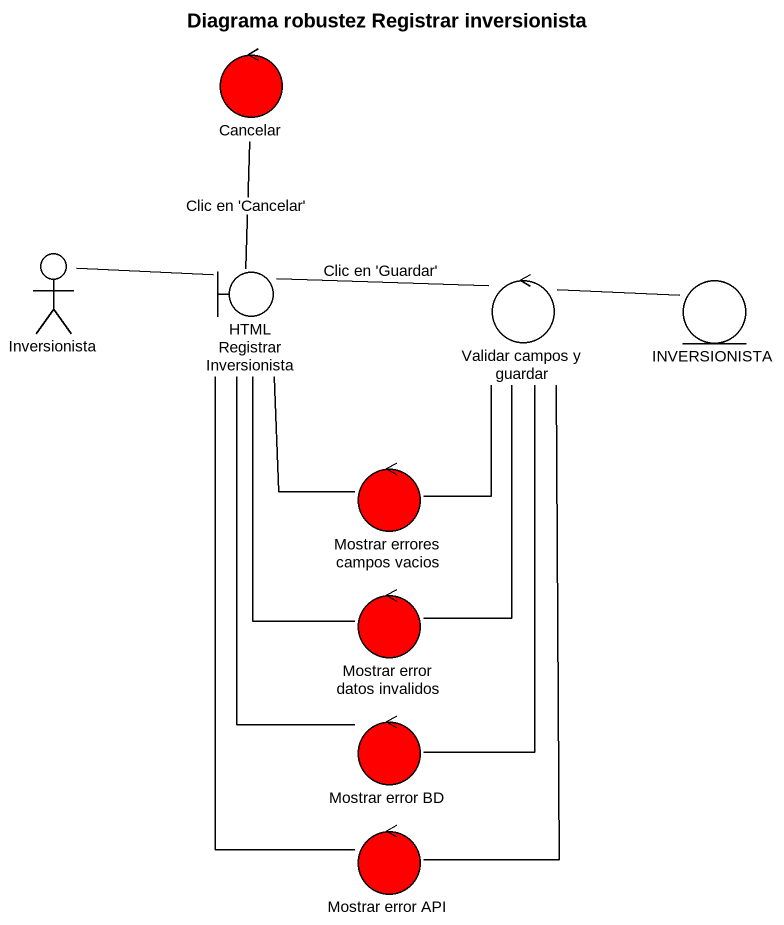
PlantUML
@startuml
title Diagrama robustez Registrar inversionista
control Cancelar #FF0000
actor Inversionista
boundary "HTML RegistrarInversionista" as HTML_RegistrarInversionista
control "Validar campos y guardar" as Validar_campos_y_guardar
entity INVERSIONISTA
control "Mostrar errores campos vacios" as Mostrar_errores_campos #FF0000
control "Mostrar error datos invalidos" as Mostrar_error_datos #FF0000
control "Mostrar error BD" as Mostrar_error_BD #FF0000
control "Mostrar error API" as Mostrar_error_API #FF0000
Inversionista -right- HTML_RegistrarInversionista
HTML_RegistrarInversionista -up- Cancelar : Clic en 'Cancelar'
HTML_RegistrarInversionista -right- Validar_campos_y_guardar : Clic en 'Guardar'
Validar_campos_y_guardar -right- INVERSIONISTA
Validar_campos_y_guardar -- Mostrar_errores_campos
Validar_campos_y_guardar -- Mostrar_error_datos
Validar_campos_y_guardar -- Mostrar_error_BD
Validar_campos_y_guardar -- Mostrar_error_API
Mostrar_errores_campos -up- HTML_RegistrarInversionista
Mostrar_error_datos -up- HTML_RegistrarInversionista
Mostrar_error_BD -up- HTML_RegistrarInversionista
Mostrar_error_API -up- HTML_RegistrarInversionista
@enduml
